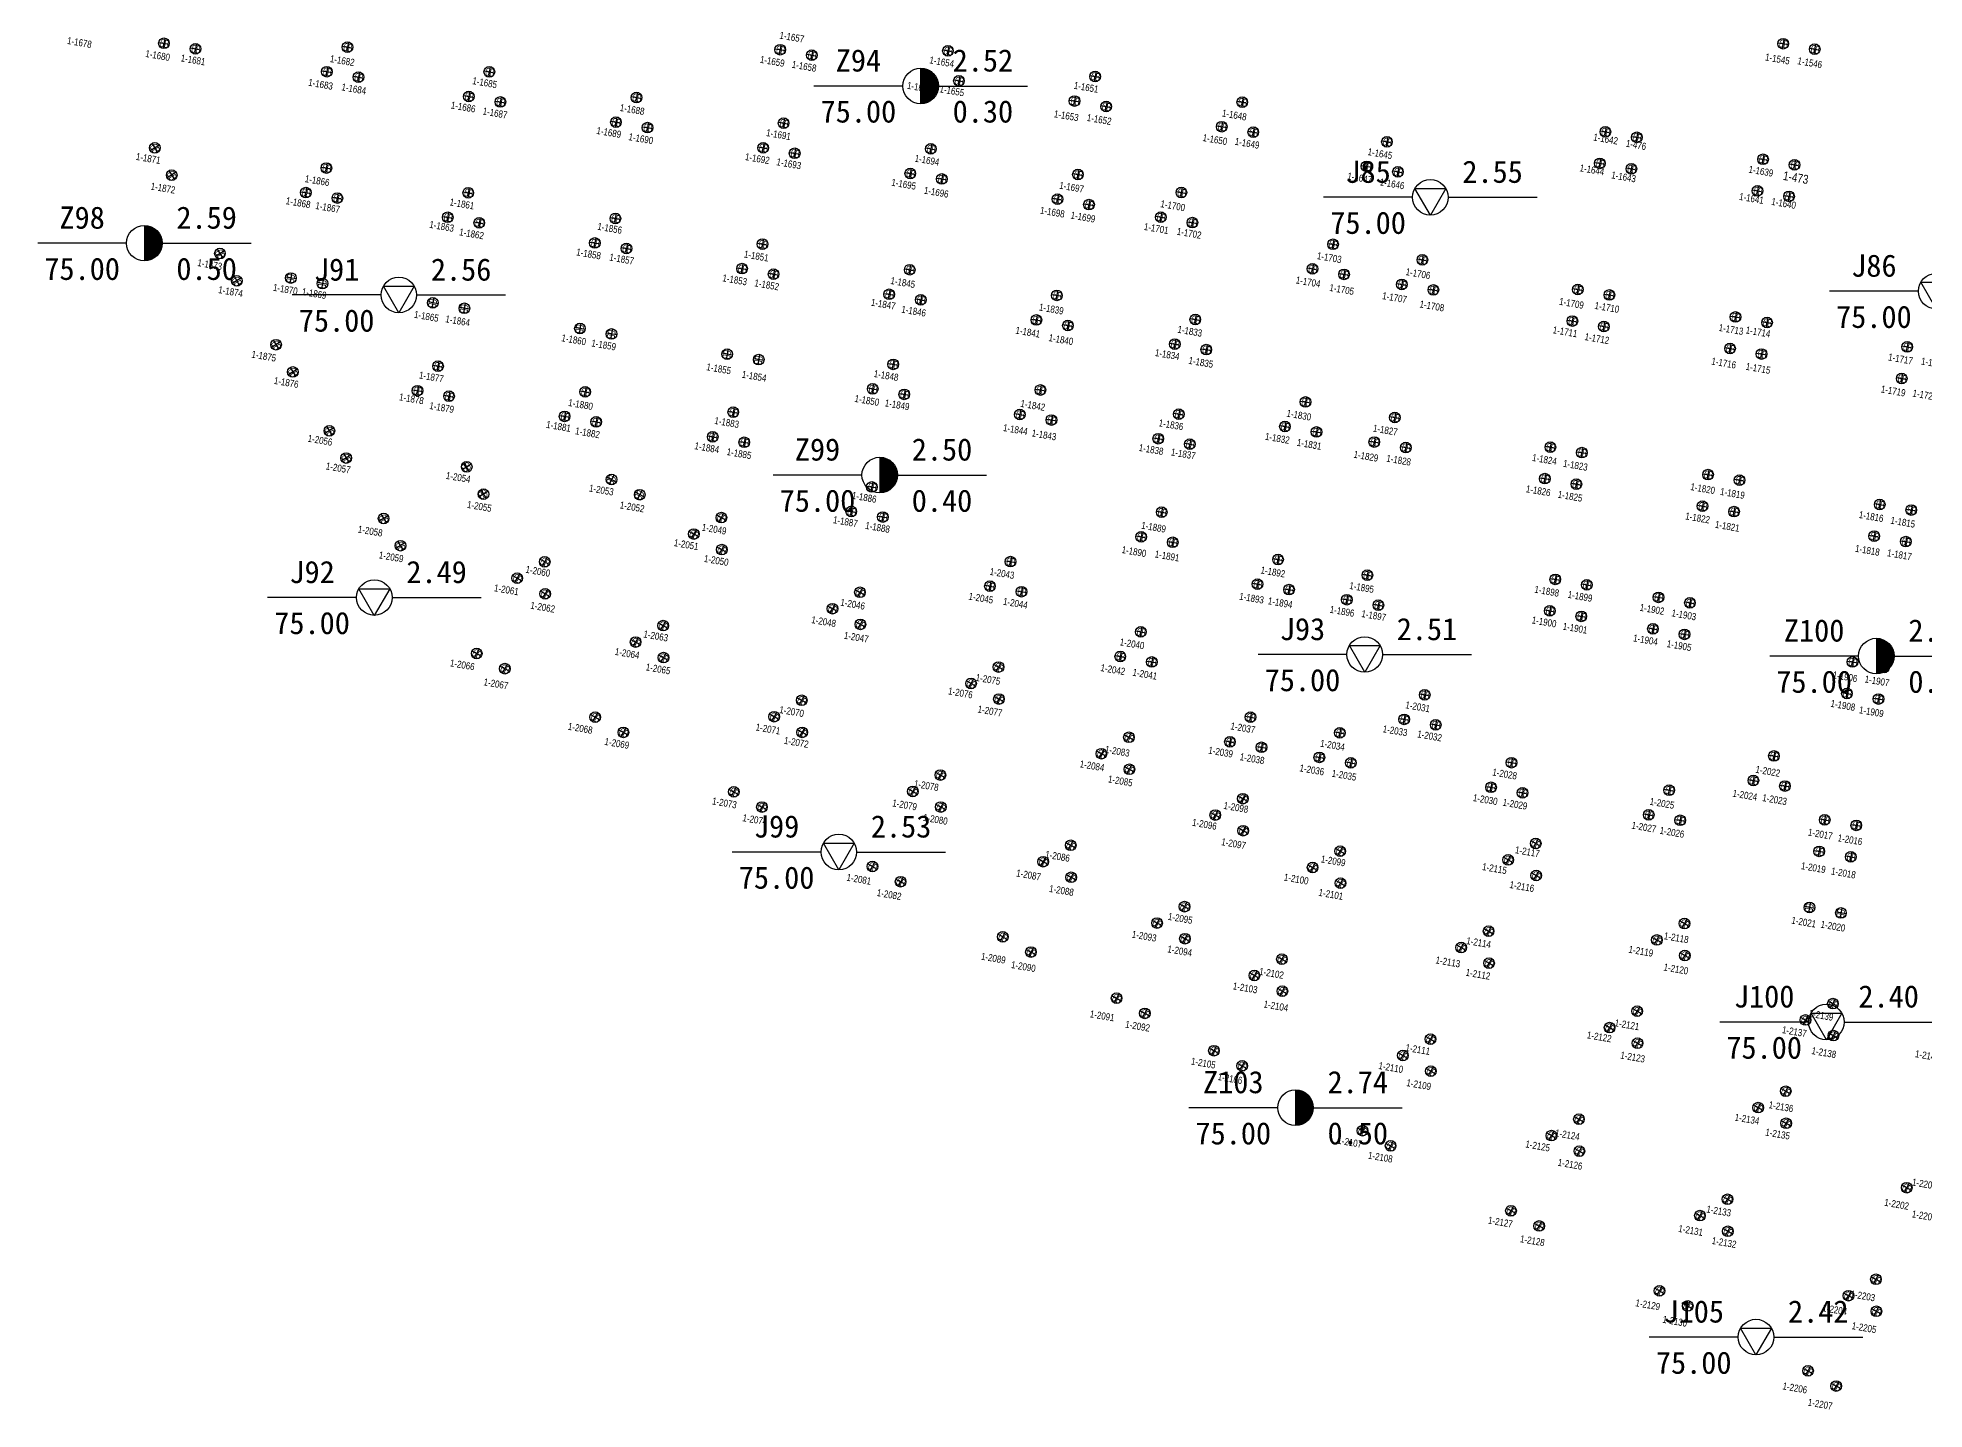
# Model space of a CAD drawing. Header units: millimetres. Extents: x 274830 to 6381169, y -2686084 to 432211.
# Drawn here: x 275040.4 to 275146.5, y 143139.2 to 143216.3 of the extents above; entities that cross this region are included whole.
import ezdxf
from ezdxf.enums import TextEntityAlignment as Align

# ---------------------------------------------------------------- set-up
doc = ezdxf.new("R2010")
doc.units = ezdxf.units.MM
doc.linetypes.add('DASHED2', pattern=[0.375, 0.25, -0.125])
doc.layers.add('_0', color=7, linetype='Continuous', lineweight=9)
doc.layers.add('ZBH', color=3, linetype='DASHED2', lineweight=20)
doc.layers.add('HOLE', color=1, linetype='Continuous')
doc.layers.add('S-FUND-PILE', color=11, linetype='Continuous')
doc.layers.add('S-ANNO-MODI-NAME', color=1, linetype='Continuous', plot=False)
doc.styles.add('ST', font='')
doc.styles.add('ZBH', font='Arial', dxfattribs={"width": 0.8})
doc.styles.add('黑体', font='', dxfattribs={"width": 0.8})
doc.styles.get('ST').set_extended_font_data('SimSun')
doc.styles.get('黑体').set_extended_font_data('Microsoft YaHei')

# ---------------------------------------------------------------- blocks, each defined once
blk = doc.blocks.new('1566')
at = {"layer": 'S-FUND-PILE'}
for p, q in [((886804, 619805), (886804, 619205)), ((888604, 619805), (888604, 619205)), ((886504, 619505), (887104, 619505)), ((888304, 619505), (888904, 619505)), ((877804, 613205), (877804, 612605)), ((879604, 613205), (879604, 612605)), ((886804, 613205), (886804, 612605)), ((888604, 613205), (888604, 612605)), ((877504, 612905), (878104, 612905)), ((879304, 612905), (879904, 612905)), ((886504, 612905), (887104, 612905)), ((888304, 612905), (888904, 612905)), ((840304, 611044), (840904, 611044)), ((840604, 611344), (840604, 610744)), ((848704, 611044), (849304, 611044)), ((849004, 611344), (849004, 610744)), ((857104, 611044), (857704, 611044)), ((857404, 611344), (857404, 610744)), ((877504, 611105), (878104, 611105)), ((877804, 611405), (877804, 610805)), ((879304, 611105), (879904, 611105)), ((879604, 611405), (879604, 610805)), ((886504, 611105), (887104, 611105)), ((886804, 611405), (886804, 610805)), ((888304, 611105), (888904, 611105)), ((888604, 611405), (888604, 610805)), ((865504, 610244), (866104, 610244)), ((865804, 610544), (865804, 609944)), ((831004, 609485), (831604, 609485)), ((831304, 609785), (831304, 609185)), ((832804, 609485), (833404, 609485)), ((833104, 609785), (833104, 609185)), ((839404, 609485), (840004, 609485)), ((839704, 609785), (839704, 609185)), ((841204, 609485), (841804, 609485)), ((841504, 609785), (841504, 609185)), ((847804, 609485), (848404, 609485)), ((848104, 609785), (848104, 609185)), ((849604, 609485), (850204, 609485)), ((849904, 609785), (849904, 609185)), ((856204, 609485), (856804, 609485)), ((856504, 609785), (856504, 609185)), ((858004, 609485), (858604, 609485)), ((858304, 609785), (858304, 609185)), ((864904, 608985), (864904, 608385)), ((866704, 608985), (866704, 608385)), ((864604, 608685), (865204, 608685)), ((866404, 608685), (867004, 608685)), ((807304, 605744), (807304, 605144)), ((815404, 605744), (815404, 605144)), ((823804, 605744), (823804, 605144)), ((832204, 605744), (832204, 605144)), ((840604, 605744), (840604, 605144)), ((849004, 605744), (849004, 605144)), ((854904, 605744), (854904, 605144)), ((807004, 605444), (807604, 605444)), ((815104, 605444), (815704, 605444)), ((823504, 605444), (824104, 605444)), ((831904, 605444), (832504, 605444)), ((840304, 605444), (840904, 605444)), ((848704, 605444), (849304, 605444)), ((854604, 605444), (855204, 605444)), ((796804, 603885), (797404, 603885)), ((797104, 604185), (797104, 603585)), ((798604, 603885), (799204, 603885)), ((798904, 604185), (798904, 603585)), ((806104, 603885), (806704, 603885)), ((806404, 604185), (806404, 603585)), ((807904, 603885), (808504, 603885)), ((808204, 604185), (808204, 603585)), ((814204, 603885), (814804, 603885)), ((814504, 604185), (814504, 603585)), ((816004, 603885), (816604, 603885)), ((816304, 604185), (816304, 603585)), ((822604, 603885), (823204, 603885)), ((822904, 604185), (822904, 603585)), ((824404, 603885), (825004, 603885)), ((824704, 604185), (824704, 603585)), ((831004, 603885), (831604, 603885)), ((831304, 604185), (831304, 603585)), ((832804, 603885), (833404, 603885)), ((833104, 604185), (833104, 603585)), ((839404, 603885), (840004, 603885)), ((839704, 604185), (839704, 603585)), ((841204, 603885), (841804, 603885)), ((841504, 604185), (841504, 603585)), ((847804, 603885), (848404, 603885)), ((848104, 604185), (848104, 603585)), ((849604, 603885), (850204, 603885)), ((849904, 604185), (849904, 603585)), ((853704, 603885), (854304, 603885)), ((854004, 604185), (854004, 603585)), ((855504, 603885), (856104, 603885)), ((855804, 604185), (855804, 603585)), ((863504, 604044), (864104, 604044)), ((863804, 604344), (863804, 603744)), ((868604, 604044), (869204, 604044)), ((868904, 604344), (868904, 603744)), ((877504, 603905), (878104, 603905)), ((877804, 604205), (877804, 603605)), ((879304, 603905), (879904, 603905)), ((879604, 604205), (879604, 603605)), ((886504, 603905), (887104, 603905)), ((886804, 604205), (886804, 603605)), ((888304, 603905), (888904, 603905)), ((888604, 604205), (888604, 603605)), ((896304, 603905), (896904, 603905)), ((896604, 604205), (896604, 603605)), ((862904, 602785), (862904, 602185)), ((864704, 602785), (864704, 602185)), ((868004, 602785), (868004, 602185)), ((869804, 602785), (869804, 602185)), ((862604, 602485), (863204, 602485)), ((864404, 602485), (865004, 602485)), ((867704, 602485), (868304, 602485)), ((869504, 602485), (870104, 602485)), ((877504, 602105), (878104, 602105)), ((877804, 602405), (877804, 601805)), ((879304, 602105), (879904, 602105)), ((879604, 602405), (879604, 601805)), ((886504, 602105), (887104, 602105)), ((886804, 602405), (886804, 601805)), ((888304, 602105), (888904, 602105)), ((888604, 602405), (888604, 601805)), ((896304, 602105), (896904, 602105)), ((896604, 602405), (896604, 601805)), ((807004, 598544), (807604, 598544)), ((807304, 598844), (807304, 598244)), ((815104, 598544), (815704, 598544)), ((815404, 598844), (815404, 598244)), ((823504, 598544), (824104, 598544)), ((823804, 598844), (823804, 598244)), ((831904, 598544), (832504, 598544)), ((832204, 598844), (832204, 598244)), ((840304, 598544), (840904, 598544)), ((840604, 598844), (840604, 598244)), ((848704, 598544), (849304, 598544)), ((849004, 598844), (849004, 598244)), ((856604, 598544), (857204, 598544)), ((856904, 598844), (856904, 598244)), ((797833, 598202), (797385, 597803)), ((797410, 598226), (797808, 597778)), ((806404, 597285), (806404, 596685)), ((808204, 597285), (808204, 596685)), ((814504, 597285), (814504, 596685)), ((816304, 597285), (816304, 596685)), ((822904, 597285), (822904, 596685)), ((824704, 597285), (824704, 596685)), ((831304, 597285), (831304, 596685)), ((833104, 597285), (833104, 596685)), ((839704, 597285), (839704, 596685)), ((841504, 597285), (841504, 596685)), ((848104, 597285), (848104, 596685)), ((849904, 597285), (849904, 596685)), ((856004, 597285), (856004, 596685)), ((857804, 597285), (857804, 596685)), ((799029, 596856), (798580, 596458)), ((798605, 596881), (799004, 596433)), ((806104, 596985), (806704, 596985)), ((807904, 596985), (808504, 596985)), ((814204, 596985), (814804, 596985)), ((816004, 596985), (816604, 596985)), ((822604, 596985), (823204, 596985)), ((824404, 596985), (825004, 596985)), ((831004, 596985), (831604, 596985)), ((832804, 596985), (833404, 596985)), ((839404, 596985), (840004, 596985)), ((841204, 596985), (841804, 596985)), ((847804, 596985), (848404, 596985)), ((849604, 596985), (850204, 596985)), ((855704, 596985), (856304, 596985)), ((857504, 596985), (858104, 596985)), ((863804, 595344), (863804, 594744)), ((868904, 595344), (868904, 594744)), ((877804, 595205), (877804, 594605)), ((879604, 595205), (879604, 594605)), ((886804, 595205), (886804, 594605)), ((888604, 595205), (888604, 594605)), ((896604, 595205), (896604, 594605)), ((898404, 595205), (898404, 594605)), ((863504, 595044), (864104, 595044)), ((868604, 595044), (869204, 595044)), ((877504, 594905), (878104, 594905)), ((879304, 594905), (879904, 594905)), ((886504, 594905), (887104, 594905)), ((888304, 594905), (888904, 594905)), ((896304, 594905), (896904, 594905)), ((898104, 594905), (898704, 594905)), ((802039, 593001), (802438, 592553)), ((840304, 593144), (840904, 593144)), ((840604, 593444), (840604, 592844)), ((848704, 593144), (849304, 593144)), ((849004, 593444), (849004, 592844)), ((856604, 593144), (857204, 593144)), ((856904, 593444), (856904, 592844)), ((862604, 593485), (863204, 593485)), ((862904, 593785), (862904, 593185)), ((864404, 593485), (865004, 593485)), ((864704, 593785), (864704, 593185)), ((867704, 593485), (868304, 593485)), ((868004, 593785), (868004, 593185)), ((869504, 593485), (870104, 593485)), ((869804, 593785), (869804, 593185)), ((877504, 593105), (878104, 593105)), ((877804, 593405), (877804, 592805)), ((879304, 593105), (879904, 593105)), ((879604, 593405), (879604, 592805)), ((886504, 593105), (887104, 593105)), ((886804, 593405), (886804, 592805)), ((888304, 593105), (888904, 593105)), ((888604, 593405), (888604, 592805)), ((896304, 593105), (896904, 593105)), ((896604, 593405), (896604, 592805)), ((898104, 593105), (898704, 593105)), ((898404, 593405), (898404, 592805)), ((802463, 592976), (802014, 592578)), ((806704, 592105), (806104, 592105)), ((806404, 592405), (806404, 591805)), ((808504, 592105), (807904, 592105)), ((808204, 592405), (808204, 591805)), ((814804, 592105), (814204, 592105)), ((814504, 592405), (814504, 591805)), ((816604, 592105), (816004, 592105)), ((816304, 592405), (816304, 591805)), ((823204, 592105), (822604, 592105)), ((822904, 592405), (822904, 591805)), ((825004, 592105), (824404, 592105)), ((824704, 592405), (824704, 591805)), ((831604, 592105), (831004, 592105)), ((831304, 592405), (831304, 591805)), ((833404, 592105), (832804, 592105)), ((833104, 592405), (833104, 591805)), ((803659, 591631), (803210, 591232)), ((803235, 591656), (803634, 591207)), ((839404, 591585), (840004, 591585)), ((839704, 591885), (839704, 591285)), ((841204, 591585), (841804, 591585)), ((841504, 591885), (841504, 591285)), ((847804, 591585), (848404, 591585)), ((848104, 591885), (848104, 591285)), ((849604, 591585), (850204, 591585)), ((849904, 591885), (849904, 591285)), ((855704, 591585), (856304, 591585)), ((856004, 591885), (856004, 591285)), ((857504, 591585), (858104, 591585)), ((857804, 591885), (857804, 591285)), ((815404, 588944), (815404, 588344)), ((823804, 588944), (823804, 588344)), ((831904, 588944), (832504, 588944)), ((832204, 589244), (832204, 588644)), ((806449, 588468), (806000, 588069)), ((806025, 588493), (806424, 588045)), ((815104, 588644), (815704, 588644)), ((823504, 588644), (824104, 588644)), ((831304, 587684), (831304, 587084)), ((833104, 587684), (833104, 587084)), ((856904, 587844), (856904, 587244)), ((879353, 587927), (879353, 587327)), ((881153, 587927), (881153, 587327)), ((885243, 587927), (885243, 587327)), ((887043, 587927), (887043, 587327)), ((807645, 587123), (807196, 586724)), ((807221, 587148), (807620, 586699)), ((814204, 587085), (814804, 587085)), ((814504, 587385), (814504, 586785)), ((816004, 587085), (816604, 587085)), ((816304, 587385), (816304, 586785)), ((822604, 587085), (823204, 587085)), ((822904, 587385), (822904, 586785)), ((824404, 587085), (825004, 587085)), ((824704, 587385), (824704, 586785)), ((831004, 587384), (831604, 587384)), ((832804, 587384), (833404, 587384)), ((856604, 587544), (857204, 587544)), ((879053, 587627), (879653, 587627)), ((880853, 587627), (881453, 587627)), ((884943, 587627), (885543, 587627)), ((886743, 587627), (887343, 587627)), ((840304, 586144), (840904, 586144)), ((840604, 586444), (840604, 585844)), ((855704, 585985), (856304, 585985)), ((856004, 586285), (856004, 585685)), ((857504, 585985), (858104, 585985)), ((857804, 586285), (857804, 585685)), ((863504, 586044), (864104, 586044)), ((863804, 586344), (863804, 585744)), ((868604, 586044), (869204, 586044)), ((868904, 586344), (868904, 585744)), ((879053, 585827), (879653, 585827)), ((879353, 586127), (879353, 585527)), ((880853, 585827), (881453, 585827)), ((881153, 586127), (881153, 585527)), ((884943, 585827), (885543, 585827)), ((885243, 586127), (885243, 585527)), ((886743, 585827), (887343, 585827)), ((887043, 586127), (887043, 585527)), ((896315, 585919), (896915, 585919)), ((896615, 586219), (896615, 585619)), ((898115, 585919), (898715, 585919)), ((898415, 586219), (898415, 585619)), ((839404, 584585), (840004, 584585)), ((839704, 584885), (839704, 584285)), ((841204, 584585), (841804, 584585)), ((841504, 584885), (841504, 584285)), ((862904, 584785), (862904, 584185)), ((864704, 584785), (864704, 584185)), ((868004, 584785), (868004, 584185)), ((869804, 584785), (869804, 584185)), ((810234, 584214), (809785, 583815)), ((809810, 584239), (810209, 583790)), ((818191, 583540), (817742, 583141)), ((818166, 583116), (817767, 583565)), ((826398, 583945), (825829, 584135)), ((826209, 584324), (826019, 583755)), ((828106, 583376), (827537, 583565)), ((827916, 583755), (827727, 583186)), ((849004, 583645), (849004, 583045)), ((862604, 584485), (863204, 584485)), ((864404, 584485), (865004, 584485)), ((867704, 584485), (868304, 584485)), ((869504, 584485), (870104, 584485)), ((896315, 584119), (896915, 584119)), ((896615, 584419), (896615, 583819)), ((898115, 584119), (898715, 584119)), ((898415, 584419), (898415, 583819)), ((811430, 582868), (810981, 582470)), ((811006, 582893), (811405, 582445)), ((832280, 583090), (832846, 582891)), ((832662, 583274), (832464, 582708)), ((848704, 583345), (849304, 583345)), ((819387, 582195), (818938, 581796)), ((819362, 581771), (818963, 582219)), ((830914, 581917), (831480, 581718)), ((831296, 582100), (831098, 581534)), ((832612, 581320), (833179, 581122)), ((832995, 581504), (832796, 580938)), ((847804, 581785), (848404, 581785)), ((848104, 582085), (848104, 581485)), ((849604, 581785), (850204, 581785)), ((849904, 582085), (849904, 581485)), ((840680, 580290), (841246, 580091)), ((841062, 580474), (840864, 579908)), ((856604, 580714), (857204, 580714)), ((856904, 581014), (856904, 580414)), ((873237, 580269), (873237, 579669)), ((814087, 579878), (813639, 579479)), ((813664, 579903), (814062, 579454)), ((839696, 579300), (839498, 578734)), ((856004, 579454), (856004, 578854)), ((857804, 579454), (857804, 578854)), ((872937, 579969), (873537, 579969)), ((892872, 579955), (893472, 579955)), ((893172, 580255), (893172, 579655)), ((815283, 578533), (814834, 578134)), ((814859, 578558), (815258, 578109)), ((822921, 578936), (823487, 578738)), ((823304, 579120), (823105, 578554)), ((839314, 579117), (839880, 578918)), ((841012, 578520), (841579, 578322)), ((841395, 578704), (841196, 578138)), ((855704, 579154), (856304, 579154)), ((857504, 579154), (858104, 579154)), ((872037, 578410), (872637, 578410)), ((872337, 578710), (872337, 578110)), ((873837, 578410), (874437, 578410)), ((874137, 578710), (874137, 578110)), ((891972, 578395), (892572, 578395)), ((892272, 578695), (892272, 578095)), ((893772, 578395), (894372, 578395)), ((894072, 578695), (894072, 578095)), ((821555, 577763), (822122, 577564)), ((821938, 577947), (821739, 577381)), ((823254, 577167), (823820, 576968)), ((823636, 577350), (823437, 576784)), ((849080, 577490), (849646, 577291)), ((849462, 577674), (849264, 577108)), ((863804, 577344), (863804, 576744)), ((868904, 577344), (868904, 576744)), ((878704, 577344), (878704, 576744)), ((887704, 577344), (887704, 576744)), ((896604, 577205), (896604, 576605)), ((898404, 577205), (898404, 576605)), ((830098, 576544), (830664, 576345)), ((830480, 576728), (830282, 576162)), ((847714, 576317), (848280, 576118)), ((848096, 576500), (847898, 575934)), ((863504, 577044), (864104, 577044)), ((868604, 577044), (869204, 577044)), ((878404, 577044), (879004, 577044)), ((887404, 577044), (888004, 577044)), ((896304, 576905), (896904, 576905)), ((898104, 576905), (898704, 576905)), ((828732, 575371), (829298, 575172)), ((829114, 575554), (828916, 574988)), ((830813, 574958), (830614, 574392)), ((849412, 575720), (849979, 575522)), ((849795, 575904), (849596, 575338)), ((857362, 575040), (857164, 574474)), ((862604, 575485), (863204, 575485)), ((862904, 575785), (862904, 575185)), ((864404, 575485), (865004, 575485)), ((864704, 575785), (864704, 575185)), ((867704, 575485), (868304, 575485)), ((868004, 575785), (868004, 575185)), ((869504, 575485), (870104, 575485)), ((869804, 575785), (869804, 575185)), ((877504, 575485), (878104, 575485)), ((877804, 575785), (877804, 575185)), ((879304, 575485), (879904, 575485)), ((879604, 575785), (879604, 575185)), ((886504, 575485), (887104, 575485)), ((886804, 575785), (886804, 575185)), ((888304, 575485), (888904, 575485)), ((888604, 575785), (888604, 575185)), ((896304, 575105), (896904, 575105)), ((896604, 575405), (896604, 574805)), ((898104, 575105), (898704, 575105)), ((898404, 575405), (898404, 574805)), ((830430, 574775), (830997, 574576)), ((838880, 573928), (838682, 573362)), ((856980, 574857), (857546, 574658)), ((820038, 573195), (820607, 573005)), ((820417, 573385), (820228, 572816)), ((838498, 573744), (839064, 573545)), ((855614, 573683), (856180, 573485)), ((855996, 573867), (855798, 573301)), ((857312, 573087), (857879, 572888)), ((857695, 573271), (857496, 572705)), ((880540, 572901), (881106, 572703)), ((880922, 573085), (880723, 572519)), ((821746, 572626), (822315, 572436)), ((822125, 572816), (821935, 572247)), ((837132, 572571), (837698, 572372)), ((837514, 572754), (837316, 572188)), ((838830, 571975), (839397, 571776)), ((839213, 572158), (839014, 571592)), ((863880, 572557), (864446, 572358)), ((864262, 572740), (864064, 572174)), ((879556, 571912), (879358, 571345)), ((896904, 571905), (896304, 571905)), ((896604, 572205), (896604, 571605)), ((898704, 571905), (898104, 571905)), ((898404, 572205), (898404, 571605)), ((827217, 570811), (827786, 570621)), ((827597, 571000), (827407, 570431)), ((846898, 570944), (847464, 570745)), ((847280, 571128), (847082, 570562)), ((862514, 571383), (863080, 571185)), ((862896, 571567), (862698, 571001)), ((864212, 570787), (864779, 570588)), ((864595, 570971), (864396, 570405)), ((870162, 570774), (869964, 570208)), ((879174, 571728), (879740, 571529)), ((880872, 571132), (881438, 570933)), ((881255, 571315), (881056, 570749)), ((828925, 570241), (829494, 570052)), ((829304, 570431), (829115, 569862)), ((845532, 569771), (846098, 569572)), ((845914, 569954), (845716, 569388)), ((869780, 570590), (870346, 570391)), ((889551, 569903), (890117, 569704)), ((889933, 570086), (889734, 569520)), ((847230, 569175), (847797, 568976)), ((847613, 569358), (847414, 568792)), ((868414, 569417), (868980, 569218)), ((868796, 569600), (868598, 569034)), ((870112, 568820), (870679, 568622)), ((870495, 569004), (870296, 568438)), ((888185, 568729), (888751, 568531)), ((888567, 568913), (888369, 568347)), ((835617, 568011), (836186, 567821)), ((835997, 568200), (835807, 567631)), ((837704, 567631), (837515, 567062)), ((854798, 568311), (855364, 568112)), ((855180, 568495), (854982, 567928)), ((878780, 567590), (879346, 567391)), ((879162, 567774), (878964, 567208)), ((889883, 568133), (890449, 567934)), ((890266, 568317), (890067, 567751)), ((837325, 567441), (837894, 567252)), ((853432, 567137), (853998, 566939)), ((853814, 567321), (853616, 566755)), ((855130, 566541), (855697, 566342)), ((855513, 566725), (855314, 566159)), ((877796, 566600), (877598, 566034)), ((898551, 566903), (899117, 566704)), ((898933, 567086), (898734, 566520)), ((861698, 566011), (862264, 565812)), ((862080, 566195), (861882, 565628)), ((877414, 566417), (877980, 566218)), ((879112, 565820), (879679, 565622)), ((879495, 566004), (879296, 565438)), ((897185, 565729), (897751, 565531)), ((897567, 565913), (897369, 565347)), ((844019, 565215), (844588, 565025)), ((844398, 565405), (844208, 564835)), ((845726, 564646), (846295, 564456)), ((846106, 564835), (845916, 564266)), ((860332, 564837), (860898, 564639)), ((860714, 565021), (860516, 564455)), ((862413, 564425), (862214, 563859)), ((887780, 564590), (888346, 564391)), ((888162, 564774), (887964, 564208)), ((898883, 565133), (899449, 564934)), ((899266, 565317), (899067, 564751)), ((862030, 564241), (862597, 564042)), ((867598, 564044), (868164, 563845)), ((867980, 564228), (867782, 563662)), ((886414, 563417), (886980, 563218)), ((886796, 563600), (886598, 563034)), ((851917, 562577), (852486, 562388)), ((852297, 562767), (852107, 562198)), ((866232, 562871), (866798, 562672)), ((866614, 563054), (866416, 562488)), ((867930, 562275), (868497, 562076)), ((868313, 562458), (868114, 561892)), ((888112, 562820), (888679, 562622)), ((888495, 563004), (888296, 562438)), ((853625, 562008), (854194, 561818)), ((854004, 562198), (853815, 561629)), ((876980, 561228), (876782, 560662)), ((896780, 561590), (897346, 561391)), ((897162, 561774), (896964, 561208)), ((858817, 560277), (859386, 560088)), ((859197, 560467), (859007, 559898)), ((876598, 561044), (877164, 560845)), ((895414, 560417), (895980, 560218)), ((895796, 560600), (895598, 560034)), ((860525, 559708), (861094, 559518)), ((860904, 559898), (860715, 559329)), ((875232, 559871), (875798, 559672)), ((875614, 560054), (875416, 559488)), ((876930, 559275), (877497, 559076)), ((877313, 559458), (877114, 558892)), ((897112, 559820), (897679, 559622)), ((897495, 560004), (897296, 559438)), ((864717, 558311), (865286, 558121)), ((865097, 558500), (864907, 557931)), ((885598, 558044), (886164, 557845)), ((885980, 558228), (885782, 557662)), ((866425, 557741), (866994, 557552)), ((866804, 557931), (866615, 557362)), ((884614, 557054), (884416, 556488)), ((904414, 557417), (904980, 557218)), ((904796, 557600), (904598, 557034)), ((884232, 556871), (884798, 556672)), ((885930, 556275), (886497, 556076)), ((886313, 556458), (886114, 555892)), ((873717, 555311), (874286, 555121)), ((874097, 555500), (873907, 554931)), ((875804, 554931), (875615, 554362)), ((894598, 555044), (895164, 554845)), ((894980, 555228), (894782, 554662)), ((875425, 554741), (875994, 554552)), ((893232, 553871), (893798, 553672)), ((893614, 554054), (893416, 553488)), ((894930, 553275), (895497, 553076)), ((895313, 553458), (895114, 552892)), ((882717, 552311), (883286, 552121)), ((883097, 552500), (882907, 551931)), ((884425, 551741), (884994, 551552)), ((884804, 551931), (884615, 551362)), ((903598, 552044), (904164, 551845)), ((903980, 552228), (903782, 551662)), ((902232, 550871), (902798, 550672)), ((902614, 551054), (902416, 550488)), ((892097, 549500), (891907, 548931)), ((903930, 550275), (904497, 550076)), ((904313, 550458), (904114, 549892)), ((891717, 549311), (892286, 549121)), ((893425, 548741), (893994, 548552)), ((893804, 548931), (893615, 548362)), ((901097, 546500), (900907, 545931)), ((900717, 546310), (901286, 546121)), ((902425, 545741), (902994, 545552)), ((902804, 545931), (902614, 545362))]:
    blk.add_line(p, q, dxfattribs=at)
for centre in [(886804, 619505), (888604, 619505), (877804, 612905), (879604, 612905), (886804, 612905), (888604, 612905), (840604, 611044), (849004, 611044), (857404, 611044), (877804, 611105), (879604, 611105), (886804, 611105), (888604, 611105), (865804, 610244), (831304, 609485), (833104, 609485), (839704, 609485), (841504, 609485), (848104, 609485), (849904, 609485), (856504, 609485), (858304, 609485), (864904, 608685), (866704, 608685), (807304, 605444), (815404, 605444), (823804, 605444), (832204, 605444), (840604, 605444), (849004, 605444), (854904, 605444), (797104, 603885), (798904, 603885), (806404, 603885), (808204, 603885), (814504, 603885), (816304, 603885), (822904, 603885), (824704, 603885), (831304, 603885), (833104, 603885), (839704, 603885), (841504, 603885), (848104, 603885), (849904, 603885), (854004, 603885), (855804, 603885), (863804, 604044), (868904, 604044), (877804, 603905), (879604, 603905), (886804, 603905), (888604, 603905), (896604, 603905), (862904, 602485), (864704, 602485), (868004, 602485), (869804, 602485), (877804, 602105), (879604, 602105), (886804, 602105), (888604, 602105), (896604, 602105), (797609, 598002), (807304, 598544), (815404, 598544), (823804, 598544), (832204, 598544), (840604, 598544), (849004, 598544), (856904, 598544), (806404, 596985), (808204, 596985), (814504, 596985), (816304, 596985), (822904, 596985), (824704, 596985), (831304, 596985), (833104, 596985), (839704, 596985), (841504, 596985), (848104, 596985), (849904, 596985), (856004, 596985), (857804, 596985), (798805, 596657), (863804, 595044), (868904, 595044), (877804, 594905), (879604, 594905), (886804, 594905), (888604, 594905), (896604, 594905), (898404, 594905), (802239, 592777), (840604, 593144), (849004, 593144), (856904, 593144), (862904, 593485), (864704, 593485), (868004, 593485), (869804, 593485), (877804, 593105), (879604, 593105), (886804, 593105), (888604, 593105), (896604, 593105), (898404, 593105), (806404, 592105), (808204, 592105), (814504, 592105), (816304, 592105), (822904, 592105), (824704, 592105), (831304, 592105), (833104, 592105), (803434, 591432), (839704, 591585), (841504, 591585), (848104, 591585), (849904, 591585), (856004, 591585), (857804, 591585), (815404, 588644), (823804, 588644), (832204, 588944), (806225, 588269), (831304, 587384), (833104, 587384), (856904, 587544), (879353, 587627), (881153, 587627), (885243, 587627), (887043, 587627), (807420, 586923), (814504, 587085), (816304, 587085), (822904, 587085), (824704, 587085), (840604, 586144), (856004, 585985), (857804, 585985), (863804, 586044), (868904, 586044), (879353, 585827), (881153, 585827), (885243, 585827), (887043, 585827), (896615, 585919), (898415, 585919), (839704, 584585), (841504, 584585), (862904, 584485), (864704, 584485), (868004, 584485), (869804, 584485), (810010, 584014), (817967, 583341), (826114, 584040), (827821, 583471), (849004, 583345), (896615, 584119), (898415, 584119), (811205, 582669), (832563, 582991), (819162, 581995), (831197, 581817), (832895, 581221), (848104, 581785), (849904, 581785), (840963, 580191), (856904, 580714), (873237, 579969), (813863, 579679), (839597, 579017), (856004, 579154), (857804, 579154), (893172, 579955), (815059, 578333), (823204, 578837), (841295, 578421), (872337, 578410), (874137, 578410), (892272, 578395), (894072, 578395), (821838, 577664), (823537, 577067), (849363, 577391), (863804, 577044), (868904, 577044), (878704, 577044), (887704, 577044), (896604, 576905), (898404, 576905), (830381, 576445), (847997, 576217), (829015, 575271), (830714, 574675), (849695, 575621), (857263, 574757), (862904, 575485), (864704, 575485), (868004, 575485), (869804, 575485), (877804, 575485), (879604, 575485), (886804, 575485), (888604, 575485), (896604, 575105), (898404, 575105), (838781, 573645), (820323, 573100), (855897, 573584), (857595, 572988), (880823, 572802), (822030, 572531), (837415, 572471), (839114, 571875), (864163, 572457), (879457, 571628), (896604, 571905), (898404, 571905), (827502, 570716), (847181, 570845), (862797, 571284), (864495, 570688), (870063, 570491), (881155, 571032), (829209, 570147), (845815, 569671), (889834, 569803), (847514, 569075), (868697, 569317), (870395, 568721), (888468, 568630), (835902, 567916), (837609, 567347), (855081, 568211), (879063, 567491), (890166, 568034), (853715, 567038), (855414, 566442), (877697, 566317), (898834, 566803), (844303, 565120), (861981, 565911), (879395, 565721), (897468, 565630), (846011, 564551), (860615, 564738), (862314, 564142), (888063, 564491), (899166, 565034), (867881, 563945), (886697, 563317), (852202, 562482), (866515, 562771), (868214, 562175), (888395, 562721), (853909, 561913), (876881, 560945), (897063, 561491), (859102, 560182), (895697, 560317), (860809, 559613), (875515, 559771), (877214, 559175), (897395, 559721), (865002, 558216), (885881, 557945), (866709, 557647), (884515, 556771), (904697, 557317), (886214, 556175), (874002, 555216), (875709, 554647), (894881, 554945), (893515, 553771), (895214, 553175), (883002, 552216), (884709, 551647), (903881, 551945), (902515, 550771), (892002, 549216), (904214, 550175), (893709, 548647), (901002, 546216), (902709, 545646)]:
    blk.add_circle(centre, 300, dxfattribs=at)
at = {"layer": 'S-FUND-PILE', "style": '黑体', "width": 0.7}
for p in [(886583, 619270), (888383, 619270), (877583, 612670), (879383, 612670), (886583, 612670), (888383, 612670), (840383, 610810), (848783, 610810), (857183, 610810), (877583, 610870), (879383, 610870), (886583, 610870), (888383, 610870), (865583, 610010), (831083, 609250), (832883, 609250), (839483, 609250), (841283, 609250), (847883, 609250), (849683, 609250), (856283, 609250), (858083, 609250), (864683, 608450), (866483, 608450), (807083, 605210), (815183, 605210), (823583, 605210), (831983, 605210), (840383, 605210), (848783, 605210), (854683, 605210), (796883, 603650), (798683, 603650), (806183, 603650), (807983, 603650), (814283, 603650), (816083, 603650), (822683, 603650), (824483, 603650), (831083, 603650), (832883, 603650), (839483, 603650), (841283, 603650), (847883, 603650), (849683, 603650), (853783, 603650), (855583, 603650), (863583, 603810), (868683, 603810), (877583, 603670), (879383, 603670), (886583, 603670), (888383, 603670), (896383, 603670), (862683, 602250), (864483, 602250), (867783, 602250), (869583, 602250), (877583, 601870), (879383, 601870), (886583, 601870), (888383, 601870), (896383, 601870), (807083, 598310), (815183, 598310), (823583, 598310), (831983, 598310), (840383, 598310), (848783, 598310), (856683, 598310), (806183, 596750), (807983, 596750), (814283, 596750), (816083, 596750), (822683, 596750), (824483, 596750), (831083, 596750), (832883, 596750), (839483, 596750), (841283, 596750), (847883, 596750), (849683, 596750), (855783, 596750), (857583, 596750), (863582, 594810), (868683, 594810), (877583, 594670), (879383, 594670), (886583, 594670), (888383, 594670), (896383, 594670), (898183, 594670), (840383, 592910), (848783, 592910), (856683, 592910), (862682, 593250), (864482, 593250), (867783, 593250), (869583, 593250), (877583, 592870), (879383, 592870), (886583, 592870), (888383, 592870), (896383, 592870), (898183, 592870), (839483, 591350), (841283, 591350), (847883, 591350), (849683, 591350), (855783, 591350), (857583, 591350), (815183, 588410), (823583, 588410), (831983, 588709), (856683, 587310), (879131, 587392), (880931, 587392), (885022, 587392), (886822, 587392), (814283, 586850), (816083, 586850), (822683, 586850), (824483, 586850), (831083, 587150), (832883, 587150), (840383, 585910), (855783, 585750), (857583, 585750), (863583, 585810), (868683, 585810), (879131, 585592), (880931, 585592), (885022, 585592), (886822, 585592), (896394, 585684), (898194, 585684), (839483, 584350), (841283, 584350), (862683, 584250), (864483, 584250), (867783, 584250), (869583, 584250), (848783, 583110), (896394, 583884), (898194, 583884), (847883, 581551), (849683, 581551), (856683, 580479), (855783, 578920), (857583, 578920), (873015, 579735), (892950, 579721), (872115, 578175), (873915, 578175), (892050, 578161), (893850, 578161), (863583, 576810), (868683, 576810), (878483, 576810), (887483, 576810), (896383, 576670), (898183, 576670), (862683, 575250), (864483, 575250), (867783, 575250), (869583, 575250), (877583, 575250), (879383, 575250), (886583, 575250), (888383, 575250), (896383, 574870), (898183, 574870)]:
    blk.add_text('6B', height=450, dxfattribs=at).set_placement(p)
for rotation, p in [(311.62836, (797287, 598012)), (311.62836, (798482, 596667)), (311.62836, (801916, 592787)), (270, (806170, 592326)), (270, (807970, 592326)), (270, (814270, 592326)), (270, (816070, 592326)), (270, (822670, 592326)), (270, (824470, 592326)), (270, (831070, 592326)), (270, (832870, 592326)), (311.62836, (803112, 591442)), (311.62836, (805902, 588279)), (311.62836, (807098, 586933)), (311.62836, (809687, 584024)), (221.62836, (817976, 583663)), (251.56505, (825962, 584324)), (251.56505, (827669, 583755)), (311.62836, (810883, 582679)), (340.6567, (832276, 582843)), (221.62836, (819172, 582318)), (340.6567, (830910, 581669)), (340.6567, (832609, 581073)), (340.6567, (840676, 580043)), (311.62836, (813541, 579689)), (340.6567, (839310, 578869)), (311.62836, (814736, 578343)), (340.6567, (822918, 578689)), (340.6567, (841009, 578273)), (340.6567, (821552, 577516)), (340.6567, (823250, 576920)), (340.6567, (849076, 577243)), (340.6567, (830094, 576297)), (340.6567, (847710, 576069)), (340.6567, (828728, 575124)), (340.6567, (849409, 575473)), (340.6567, (856976, 574610)), (340.6567, (830427, 574527)), (341.56505, (820038, 572948)), (340.6567, (838494, 573497)), (340.6567, (855610, 573436)), (340.6567, (857309, 572840)), (340.6567, (880536, 572654)), (341.56505, (821746, 572379)), (340.6567, (837128, 572324)), (340.6567, (838827, 571727)), (340.6567, (863876, 572310)), (340.6567, (879170, 571481)), (270, (896370, 572126)), (270, (898170, 572126)), (341.56505, (827218, 570563)), (340.6567, (846894, 570697)), (340.6567, (862510, 571136)), (340.6567, (864209, 570540)), (340.6567, (869776, 570343)), (340.6567, (880869, 570884)), (341.56505, (828925, 569994)), (340.6567, (845528, 569524)), (340.6567, (889547, 569656)), (340.6567, (847227, 568927)), (340.6567, (868410, 569169)), (340.6567, (870109, 568573)), (340.6567, (888181, 568482)), (341.56505, (835618, 567763)), (341.56505, (837325, 567194)), (340.6567, (854794, 568064)), (340.6567, (878776, 567343)), (340.6567, (889880, 567886)), (340.6567, (853428, 566890)), (340.6567, (855127, 566294)), (340.6567, (877410, 566169)), (340.6567, (898547, 566656)), (340.6567, (861694, 565764)), (340.6567, (879109, 565573)), (340.6567, (897181, 565482)), (341.56505, (844019, 564968)), (341.56505, (845727, 564399)), (340.6567, (860328, 564590)), (340.6567, (862027, 563994)), (340.6567, (887776, 564343)), (340.6567, (898880, 564886)), (340.6567, (867594, 563797)), (340.6567, (886410, 563169)), (341.56505, (851918, 562330)), (340.6567, (866228, 562624)), (340.6567, (867927, 562027)), (340.6567, (888109, 562573)), (341.56505, (853625, 561761)), (340.6567, (876594, 560797)), (340.6567, (896776, 561343)), (341.56505, (858818, 560030)), (340.6567, (895410, 560169)), (341.56505, (860525, 559461)), (340.6567, (875228, 559624)), (340.6567, (876927, 559027)), (340.6567, (897109, 559573)), (341.56505, (864718, 558063)), (340.6567, (885594, 557797)), (341.56505, (866425, 557494)), (340.6567, (884228, 556624)), (340.6567, (904410, 557169)), (340.6567, (885927, 556027)), (341.56505, (873718, 555063)), (341.56505, (875425, 554494)), (340.6567, (894594, 554797)), (340.6567, (893228, 553624)), (340.6567, (894927, 553027)), (341.56505, (882718, 552063)), (341.56505, (884425, 551494)), (340.6567, (903594, 551797)), (340.6567, (902228, 550624)), (340.6567, (903927, 550027)), (341.56505, (891718, 549063)), (341.56505, (893425, 548494)), (341.56505, (900717, 546063)), (341.56505, (902425, 545494))]:
    blk.add_text('6B', height=450, rotation=rotation, dxfattribs=at).set_placement(p)
blk = doc.blocks.new('H_sam_hole')
blk.add_line((0, 2), (0, -2))
at = {"const_width": 2}
blk.add_lwpolyline([(0, -1, 0.414214), (1, 0, 0.414214), (0, 1, 1)], format="xyb", dxfattribs=at)
blk.add_circle((0, 0), 2)
blk = doc.blocks.new('H_cpt_hole')
for p, q in [((-1.73, 1), (1.73, 1)), ((0, -2), (-1.73, 1)), ((1.73, 1), (0, -2))]:
    blk.add_line(p, q)
blk.add_circle((0, 0), 2)
blk = doc.blocks.new('A$C7E34312C')
at = {"layer": 'HOLE', "linetype": 'Continuous'}
for points in [[(253.19, -51.05), (248.19, -51.05)], [(255.19, -51.05), (260.19, -51.05)], [(281.85, -57.31), (276.85, -57.31)], [(283.85, -57.31), (288.85, -57.31)], [(209.54, -59.89), (204.54, -59.89)], [(211.54, -59.89), (216.54, -59.89)], [(223.85, -62.8), (218.85, -62.8)], [(225.85, -62.8), (230.85, -62.8)], [(310.29, -62.59), (305.29, -62.59)], [(250.89, -72.93), (245.89, -72.93)], [(252.89, -72.93), (257.89, -72.93)], [(222.47, -79.82), (217.47, -79.82)], [(224.47, -79.82), (229.47, -79.82)], [(278.16, -83.02), (273.16, -83.02)], [(280.16, -83.02), (285.16, -83.02)], [(306.93, -83.11), (301.93, -83.11)], [(308.93, -83.11), (313.93, -83.11)], [(248.59, -94.13), (243.59, -94.13)], [(250.59, -94.13), (255.59, -94.13)], [(304.12, -103.69), (299.12, -103.69)], [(306.12, -103.69), (311.12, -103.69)], [(274.27, -108.51), (269.27, -108.51)], [(276.27, -108.51), (281.27, -108.51)], [(300.16, -121.41), (295.16, -121.41)], [(302.16, -121.41), (307.16, -121.41)]]:
    blk.add_lwpolyline(points, dxfattribs=at)
at = {"layer": 'HOLE', "xscale": 0.5, "yscale": 0.5, "zscale": 0.5}
for name, p in [('H_sam_hole', (254.19, -51.05)), ('H_cpt_hole', (282.85, -57.31)), ('H_sam_hole', (210.54, -59.89)), ('H_cpt_hole', (224.85, -62.8)), ('H_cpt_hole', (311.29, -62.59)), ('H_sam_hole', (251.89, -72.93)), ('H_cpt_hole', (223.47, -79.82)), ('H_cpt_hole', (279.16, -83.02)), ('H_sam_hole', (307.93, -83.11)), ('H_cpt_hole', (249.59, -94.13)), ('H_cpt_hole', (305.12, -103.69)), ('H_sam_hole', (275.27, -108.51)), ('H_cpt_hole', (301.16, -121.41))]:
    blk.add_blockref(name, p, dxfattribs=at)
at = {"layer": 'HOLE', "style": 'ST'}
for s, p in [('Z94', (250.69, -49.61)), ('2.52', (257.69, -49.61)), ('75.00', (250.69, -52.48)), ('0.30', (257.69, -52.48)), ('J85', (279.35, -55.87)), ('2.55', (286.35, -55.87)), ('Z98', (207.04, -58.45)), ('2.59', (214.04, -58.45)), ('75.00', (279.35, -58.74)), ('75.00', (207.04, -61.33)), ('0.50', (214.04, -61.33)), ('J91', (221.35, -61.37)), ('2.56', (228.35, -61.37)), ('J86', (307.79, -61.15)), ('75.00', (221.35, -64.24)), ('75.00', (307.79, -64.03)), ('Z99', (248.39, -71.49)), ('2.50', (255.39, -71.49)), ('75.00', (248.39, -74.37)), ('0.40', (255.39, -74.37)), ('J92', (219.97, -78.38)), ('2.49', (226.97, -78.38)), ('75.00', (219.97, -81.25)), ('J93', (275.66, -81.59)), ('2.51', (282.66, -81.59)), ('Z100', (304.43, -81.67)), ('2.49', (311.43, -81.67)), ('75.00', (275.66, -84.46)), ('75.00', (304.43, -84.55)), ('0.30', (311.43, -84.55)), ('J99', (246.09, -92.69)), ('2.53', (253.09, -92.69)), ('75.00', (246.09, -95.57)), ('J100', (301.62, -102.25)), ('2.40', (308.62, -102.25)), ('75.00', (301.62, -105.13)), ('Z103', (271.77, -107.07)), ('2.74', (278.77, -107.07)), ('75.00', (271.77, -109.95)), ('0.50', (278.77, -109.95)), ('J105', (297.66, -119.97)), ('2.42', (304.66, -119.97)), ('75.00', (297.66, -122.85))]:
    blk.add_text(s, height=1.25, dxfattribs=at).set_placement(p, align=Align.MIDDLE_CENTER)

msp = doc.modelspace()

# ---------------------------------------------------------------- block references
at = {"layer": '_0'}
msp.add_blockref('A$C7E34312C', (274835.87, 143264.65), dxfattribs=at)
at = {"layer": 'S-ANNO-MODI-NAME', "xscale": 0.0009999999999999998, "yscale": 0.0009999999999999998, "zscale": 0.0009999999999999998, "rotation": 350.1073988818654}
msp.add_blockref('1566', (274158.51, 142758.04), dxfattribs=at)

# ---------------------------------------------------------------- texts
at = {"layer": 'ZBH', "style": 'ZBH', "width": 0.8}
for s, height, p in [('1-1678', 0.4, (275042.76, 143216.05)), ('1-1657', 0.4, (275082.82, 143216.35)), ('1-1680', 0.4, (275047.16, 143215.32)), ('1-1681', 0.4, (275049.15, 143215.07)), ('1-1682', 0.4, (275057.54, 143215.03)), ('1-1659', 0.4, (275081.72, 143214.99)), ('1-1654', 0.4, (275091.25, 143214.96)), ('1-1545', 0.4, (275138.24, 143215.12)), ('1-1658', 0.4, (275083.51, 143214.71)), ('1-1546', 0.4, (275140.06, 143214.91)), ('1-1683', 0.4, (275056.32, 143213.7)), ('1-1684', 0.4, (275058.19, 143213.44)), ('1-1685', 0.4, (275065.55, 143213.79)), ('1-1656', 0.4, (275089.99, 143213.53)), ('1-1655', 0.4, (275091.82, 143213.33)), ('1-1651', 0.4, (275099.37, 143213.53)), ('1-1686', 0.4, (275064.34, 143212.42)), ('1-1687', 0.4, (275066.13, 143212.08)), ('1-1688', 0.4, (275073.84, 143212.28)), ('1-1653', 0.4, (275098.25, 143211.93)), ('1-1648', 0.4, (275107.7, 143211.97)), ('1-1689', 0.4, (275072.53, 143210.99)), ('1-1691', 0.4, (275082.07, 143210.87)), ('1-1652', 0.4, (275100.1, 143211.72)), ('1-1690', 0.4, (275074.33, 143210.64)), ('1-1650', 0.4, (275106.61, 143210.59)), ('1-1649', 0.4, (275108.42, 143210.38)), ('1-1645', 0.4, (275115.89, 143209.8)), ('1-1642', 0.4, (275128.58, 143210.62)), ('1-476', 0.4, (275130.29, 143210.29)), ('1-1871', 0.4, (275046.63, 143209.53)), ('1-1692', 0.4, (275080.88, 143209.52)), ('1-1693', 0.4, (275082.65, 143209.23)), ('1-1694', 0.4, (275090.42, 143209.43)), ('1-1644', 0.4, (275127.81, 143208.89)), ('1-1639', 0.4, (275137.31, 143208.81)), ('1-1872', 0.4, (275047.46, 143207.86)), ('1-1866', 0.4, (275056.13, 143208.28)), ('1-1695', 0.4, (275089.11, 143208.08)), ('1-1696', 0.4, (275090.94, 143207.63)), ('1-1697', 0.4, (275098.55, 143207.91)), ('1-1647', 0.4, (275114.75, 143208.43)), ('1-1646', 0.4, (275116.57, 143208.1)), ('1-1643', 0.4, (275129.59, 143208.49)), ('1-473', 0.5, (275139.27, 143208.45)), ('1-1868', 0.4, (275055.06, 143207.04)), ('1-1867', 0.4, (275056.72, 143206.77)), ('1-1861', 0.4, (275064.27, 143206.97)), ('1-1698', 0.4, (275097.47, 143206.51)), ('1-1700', 0.4, (275104.24, 143206.87)), ('1-1641', 0.4, (275136.78, 143207.28)), ('1-1640', 0.4, (275138.59, 143207)), ('1-1863', 0.4, (275063.13, 143205.71)), ('1-1856', 0.4, (275072.58, 143205.6)), ('1-1699', 0.4, (275099.19, 143206.23)), ('1-1701', 0.4, (275103.31, 143205.59)), ('1-1862', 0.4, (275064.81, 143205.29)), ('1-1702', 0.4, (275105.16, 143205.32)), ('1-1873', 0.4, (275050.09, 143203.56)), ('1-1858', 0.4, (275071.39, 143204.16)), ('1-1857', 0.4, (275073.25, 143203.87)), ('1-1851', 0.4, (275080.82, 143204.04)), ('1-1703', 0.4, (275113.04, 143203.95)), ('1-1853', 0.4, (275079.61, 143202.7)), ('1-1852', 0.4, (275081.41, 143202.42)), ('1-1845', 0.4, (275089.06, 143202.55)), ('1-1704', 0.4, (275111.85, 143202.58)), ('1-1706', 0.4, (275118.03, 143203.05)), ('1-1874', 0.4, (275051.26, 143202.04)), ('1-1870', 0.4, (275054.34, 143202.17)), ('1-1869', 0.4, (275055.96, 143201.93)), ('1-1847', 0.4, (275087.96, 143201.33)), ('1-1705', 0.4, (275113.74, 143202.16)), ('1-1707', 0.4, (275116.71, 143201.7)), ('1-1708', 0.4, (275118.81, 143201.23)), ('1-1709', 0.4, (275126.66, 143201.38)), ('1-1865', 0.4, (275062.27, 143200.65)), ('1-1864', 0.4, (275064.03, 143200.4)), ('1-1846', 0.4, (275089.67, 143200.94)), ('1-1839', 0.4, (275097.41, 143201.06)), ('1-1710', 0.4, (275128.65, 143201.15)), ('1-1860', 0.4, (275070.56, 143199.33)), ('1-1859', 0.4, (275072.24, 143199.04)), ('1-1841', 0.4, (275096.09, 143199.76)), ('1-1840', 0.4, (275097.95, 143199.34)), ('1-1833', 0.4, (275105.2, 143199.81)), ('1-1711', 0.4, (275126.3, 143199.78)), ('1-1712', 0.4, (275128.09, 143199.4)), ('1-1713', 0.4, (275135.63, 143199.91)), ('1-1714', 0.4, (275137.15, 143199.77)), ('1-1875', 0.4, (275053.13, 143198.41)), ('1-1834', 0.4, (275103.93, 143198.5)), ('1-1835', 0.4, (275105.82, 143198.06)), ('1-1716', 0.4, (275135.22, 143198.02)), ('1-1717', 0.4, (275145.16, 143198.25)), ('1-1718', 0.4, (275147.01, 143198.02)), ('1-1876', 0.4, (275054.39, 143196.93)), ('1-1877', 0.4, (275062.55, 143197.24)), ('1-1855', 0.4, (275078.71, 143197.7)), ('1-1854', 0.4, (275080.7, 143197.28)), ('1-1848', 0.4, (275088.12, 143197.32)), ('1-1715', 0.4, (275137.15, 143197.72)), ('1-1878', 0.4, (275061.43, 143196.01)), ('1-1850', 0.4, (275087.04, 143195.92)), ('1-1719', 0.4, (275144.75, 143196.45)), ('1-1720', 0.4, (275146.53, 143196.22)), ('1-1879', 0.4, (275063.13, 143195.52)), ('1-1880', 0.4, (275070.94, 143195.69)), ('1-1849', 0.4, (275088.74, 143195.67)), ('1-1842', 0.4, (275096.37, 143195.64)), ('1-1830', 0.4, (275111.33, 143195.09)), ('1-1881', 0.4, (275069.7, 143194.46)), ('1-1882', 0.4, (275071.33, 143194.1)), ('1-1883', 0.4, (275079.16, 143194.68)), ('1-1844', 0.4, (275095.39, 143194.28)), ('1-1843', 0.4, (275097, 143193.98)), ('1-1836', 0.4, (275104.14, 143194.55)), ('1-1832', 0.4, (275110.12, 143193.79)), ('1-1827', 0.4, (275116.19, 143194.25)), ('1-2056', 0.4, (275056.29, 143193.68)), ('1-1884', 0.4, (275078.04, 143193.26)), ('1-1885', 0.4, (275079.85, 143192.93)), ('1-1838', 0.4, (275103.02, 143193.16)), ('1-1837', 0.4, (275104.83, 143192.91)), ('1-1831', 0.4, (275111.91, 143193.45)), ('1-1829', 0.4, (275115.1, 143192.78)), ('1-2057', 0.4, (275057.31, 143192.12)), ('1-1828', 0.4, (275116.94, 143192.56)), ('1-1824', 0.4, (275125.14, 143192.6)), ('1-1823', 0.4, (275126.88, 143192.27)), ('1-2054', 0.4, (275064.06, 143191.59)), ('1-2053', 0.4, (275072.11, 143190.88)), ('1-1826', 0.4, (275124.79, 143190.84)), ('1-1820', 0.4, (275134.04, 143190.96)), ('1-1819', 0.4, (275135.71, 143190.69)), ('1-2055', 0.4, (275065.25, 143189.96)), ('1-2052', 0.4, (275073.84, 143189.93)), ('1-1886', 0.4, (275086.89, 143190.47)), ('1-1825', 0.4, (275126.58, 143190.53)), ('1-2058', 0.4, (275059.11, 143188.57)), ('1-2049', 0.4, (275078.45, 143188.68)), ('1-1887', 0.4, (275085.83, 143189.1)), ('1-1888', 0.4, (275087.64, 143188.78)), ('1-1889', 0.4, (275103.16, 143188.79)), ('1-1822', 0.4, (275133.75, 143189.31)), ('1-1821', 0.4, (275135.42, 143188.84)), ('1-1816', 0.4, (275143.51, 143189.39)), ('1-1815', 0.4, (275145.29, 143189.07)), ('1-2051', 0.4, (275076.88, 143187.81)), ('1-1890', 0.4, (275102.06, 143187.42)), ('1-1818', 0.4, (275143.3, 143187.49)), ('1-2059', 0.4, (275060.29, 143187.12)), ('1-2060', 0.4, (275068.54, 143186.31)), ('1-2050', 0.4, (275078.57, 143186.92)), ('1-1891', 0.4, (275103.92, 143187.17)), ('1-1817', 0.4, (275145.1, 143187.24)), ('1-2061', 0.4, (275066.77, 143185.27)), ('1-2043', 0.4, (275094.64, 143186.19)), ('1-1892', 0.4, (275109.87, 143186.27)), ('1-1895', 0.4, (275114.86, 143185.4)), ('1-2062', 0.4, (275068.81, 143184.29)), ('1-2046', 0.4, (275086.24, 143184.46)), ('1-2045', 0.4, (275093.45, 143184.8)), ('1-2044', 0.4, (275095.39, 143184.51)), ('1-1893', 0.4, (275108.67, 143184.8)), ('1-1894', 0.4, (275110.28, 143184.54)), ('1-1898', 0.4, (275125.27, 143185.19)), ('1-1899', 0.4, (275127.14, 143184.9)), ('1-2048', 0.4, (275084.61, 143183.48)), ('1-1896', 0.4, (275113.76, 143184.06)), ('1-1897', 0.4, (275115.54, 143183.82)), ('1-1900', 0.4, (275125.12, 143183.46)), ('1-1902', 0.4, (275131.19, 143184.17)), ('1-1903', 0.4, (275132.98, 143183.86)), ('1-2063', 0.4, (275075.17, 143182.67)), ('1-2047', 0.4, (275086.44, 143182.6)), ('1-2040', 0.4, (275101.95, 143182.23)), ('1-1901', 0.4, (275126.86, 143183.11)), ('1-1904', 0.4, (275130.82, 143182.45)), ('1-1905', 0.4, (275132.71, 143182.13)), ('1-2066', 0.4, (275064.29, 143181.05)), ('1-2064', 0.4, (275073.56, 143181.69)), ('1-2067', 0.4, (275066.18, 143179.98)), ('1-2065', 0.4, (275075.3, 143180.82)), ('1-2075', 0.4, (275093.85, 143180.23)), ('1-2042', 0.4, (275100.87, 143180.78)), ('1-2041', 0.4, (275102.67, 143180.52)), ('1-1906', 0.4, (275142.04, 143180.38)), ('1-1907', 0.4, (275143.84, 143180.14)), ('1-2076', 0.4, (275092.3, 143179.47)), ('1-2070', 0.4, (275082.81, 143178.42)), ('1-2077', 0.4, (275093.96, 143178.45)), ('1-2031', 0.4, (275118.01, 143178.69)), ('1-1908', 0.4, (275141.92, 143178.77)), ('1-1909', 0.4, (275143.52, 143178.41)), ('1-2068', 0.4, (275070.92, 143177.48)), ('1-2071', 0.4, (275081.48, 143177.44)), ('1-2037', 0.4, (275108.18, 143177.5)), ('1-2033', 0.4, (275116.74, 143177.34)), ('1-2032', 0.4, (275118.68, 143177.05)), ('1-2069', 0.4, (275072.98, 143176.63)), ('1-2072', 0.4, (275083.07, 143176.69)), ('1-2083', 0.4, (275101.12, 143176.19)), ('1-2039', 0.4, (275106.93, 143176.14)), ('1-2038', 0.4, (275108.7, 143175.77)), ('1-2034', 0.4, (275113.22, 143176.53)), ('1-2084', 0.4, (275099.7, 143175.37)), ('1-2036', 0.4, (275112.06, 143175.14)), ('1-2035', 0.4, (275113.87, 143174.84)), ('1-2028', 0.4, (275122.9, 143174.91)), ('1-2022', 0.4, (275137.7, 143175.06)), ('1-2078', 0.4, (275090.38, 143174.26)), ('1-2085', 0.4, (275101.29, 143174.52)), ('1-2024', 0.4, (275136.41, 143173.72)), ('1-2073', 0.4, (275079.03, 143173.28)), ('1-2079', 0.4, (275089.16, 143173.17)), ('1-2098', 0.4, (275107.79, 143173.03)), ('1-2030', 0.4, (275121.81, 143173.47)), ('1-2029', 0.4, (275123.48, 143173.21)), ('1-2025', 0.4, (275131.75, 143173.26)), ('1-2023', 0.4, (275138.08, 143173.47)), ('1-2074', 0.4, (275080.74, 143172.34)), ('1-2080', 0.4, (275090.89, 143172.36)), ('1-2096', 0.4, (275106.02, 143172.08)), ('1-2027', 0.4, (275130.73, 143171.92)), ('1-2026', 0.4, (275132.31, 143171.63)), ('1-2017', 0.4, (275140.65, 143171.53)), ('1-2097', 0.4, (275107.66, 143170.99)), ('1-2117', 0.4, (275124.18, 143170.54)), ('1-2016', 0.4, (275142.32, 143171.21)), ('1-2086', 0.4, (275097.76, 143170.28)), ('1-2099', 0.4, (275113.26, 143170.02)), ('1-2115', 0.4, (275122.33, 143169.59)), ('1-2019', 0.4, (275140.26, 143169.64)), ('1-2018', 0.4, (275141.95, 143169.34)), ('1-2081', 0.4, (275086.59, 143168.99)), ('1-2087', 0.4, (275096.13, 143169.23)), ('1-2088', 0.4, (275097.98, 143168.36)), ('1-2100', 0.4, (275111.18, 143169)), ('1-2116', 0.4, (275123.87, 143168.58)), ('1-2082', 0.4, (275088.29, 143168.13)), ('1-2101', 0.4, (275113.13, 143168.14)), ('1-2095', 0.4, (275104.66, 143166.79)), ('1-2021', 0.4, (275139.72, 143166.58)), ('1-2020', 0.4, (275141.36, 143166.35)), ('1-2093', 0.4, (275102.63, 143165.79)), ('1-2114', 0.4, (275121.44, 143165.43)), ('1-2118', 0.4, (275132.55, 143165.7)), ('1-2089', 0.4, (275094.15, 143164.55)), ('1-2090', 0.4, (275095.84, 143164.08)), ('1-2094', 0.4, (275104.63, 143164.96)), ('1-2113', 0.4, (275119.71, 143164.34)), ('1-2119', 0.4, (275130.56, 143164.94)), ('1-2102', 0.4, (275109.79, 143163.7)), ('1-2112', 0.4, (275121.4, 143163.65)), ('1-2120', 0.4, (275132.53, 143163.94)), ('1-2103', 0.4, (275108.31, 143162.88)), ('1-2091', 0.4, (275100.27, 143161.31)), ('1-2104', 0.4, (275110.04, 143161.86)), ('1-2139', 0.4, (275140.69, 143161.34)), ('1-2092', 0.4, (275102.26, 143160.73)), ('1-2122', 0.4, (275128.22, 143160.13)), ('1-2121', 0.4, (275129.78, 143160.81)), ('1-2137', 0.4, (275139.19, 143160.42)), ('1-2111', 0.4, (275118.02, 143159.42)), ('1-2123', 0.4, (275130.1, 143158.99)), ('1-2138', 0.4, (275140.85, 143159.24)), ('1-2141', 0.4, (275146.67, 143159.07)), ('1-2105', 0.4, (275105.96, 143158.65)), ('1-2106', 0.4, (275107.46, 143157.78)), ('1-2110', 0.4, (275116.5, 143158.4)), ('1-2109', 0.4, (275118.07, 143157.44)), ('1-2136', 0.4, (275138.44, 143156.2)), ('1-2124', 0.4, (275126.43, 143154.62)), ('1-2134', 0.4, (275136.53, 143155.5)), ('1-2135', 0.4, (275138.25, 143154.66)), ('1-2107', 0.4, (275114.19, 143154.2)), ('1-2125', 0.4, (275124.76, 143153.99)), ('1-2108', 0.4, (275115.91, 143153.36)), ('1-2126', 0.4, (275126.58, 143152.96)), ('1-2200', 0.4, (275146.5, 143151.85)), ('1-2133', 0.4, (275134.94, 143150.33)), ('1-2202', 0.4, (275144.94, 143150.71)), ('1-2127', 0.4, (275122.66, 143149.71)), ('1-2131', 0.4, (275133.36, 143149.24)), ('1-2201', 0.4, (275146.49, 143150.06)), ('1-2128', 0.4, (275124.46, 143148.66)), ('1-2132', 0.4, (275135.24, 143148.56)), ('1-2129', 0.4, (275130.95, 143145.06)), ('1-2203', 0.4, (275143.04, 143145.56)), ('1-2130', 0.4, (275132.47, 143144.13)), ('1-2204', 0.4, (275141.46, 143144.78)), ('1-2205', 0.4, (275143.11, 143143.77)), ('1-2206', 0.4, (275139.22, 143140.38)), ('1-2207', 0.4, (275140.64, 143139.47))]:
    msp.add_text(s, height=height, rotation=350.1075, dxfattribs=at).set_placement(p, align=Align.MIDDLE)

doc.saveas('drawing.dxf')
